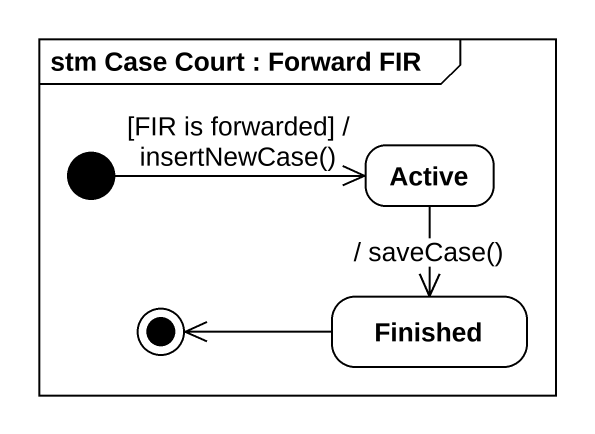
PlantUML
@startuml
mainframe stm Case Court : Forward FIR
hide empty description
state Active
state Finished
[*] -right-> Active : [FIR is forwarded] / insertNewCase()
Active --> Finished : / saveCase()
Finished -left-> [*]
@enduml
